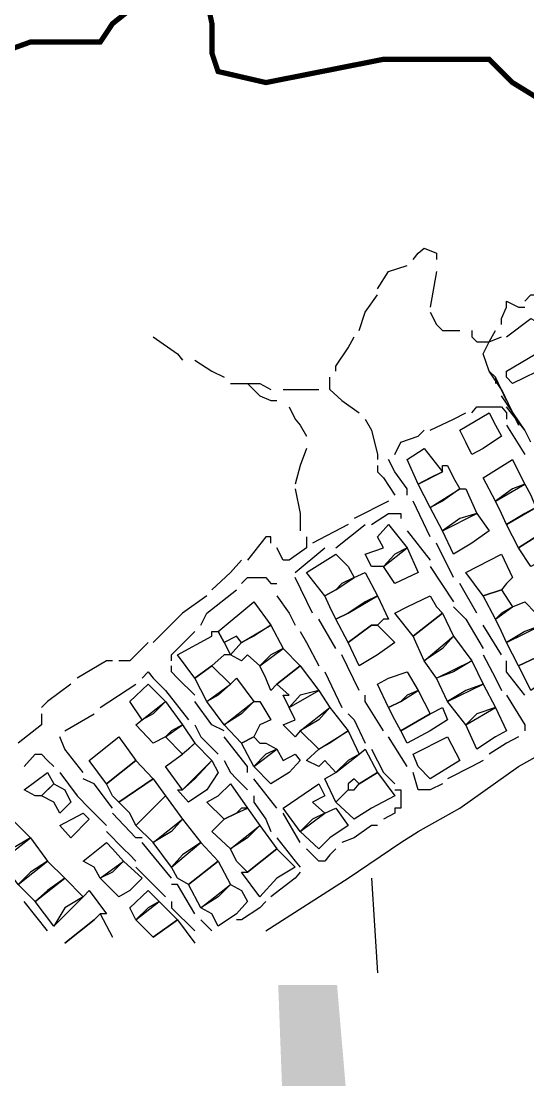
# Model space of a CAD drawing. Header units: millimetres. Extents: x -3588 to 75209, y -3737 to 38254.
# Drawn here: x 6311.6 to 6428.2, y 5026.6 to 5270 of the extents above; entities that cross this region are included whole.
import ezdxf

# ---------------------------------------------------------------- set-up
doc = ezdxf.new("R2010")
doc.units = ezdxf.units.MM
doc.layers.add('H', color=250, linetype='Continuous')
doc.layers.add('P', color=253, linetype='Continuous')

msp = doc.modelspace()

# ---------------------------------------------------------------- hatches: boundary and pattern name
at = {"layer": 'H', "linetype": 'Continuous'}
msp.add_hatch(color=256, dxfattribs=at).paths.add_polyline_path([(6371.842, 5018.504), (6370.722, 5048.415), (6384.261, 5048.415), (6386.806, 5018.504), (6371.842, 5018.504), (6371.842, 5018.504)])

# ---------------------------------------------------------------- linework, layer by layer
at = {"layer": 'P', "const_width": 1.2}
for points in [[(6354.334, 5274.82), (6355.47, 5269.458), (6355.47, 5262.673), (6356.879, 5258.448), (6367.889, 5255.903), (6394.984, 5261.264), (6405.722, 5261.264), (6419.261, 5261.264), (6424.639, 5255.903), (6435.633, 5249.134), (6450.324, 5249.134), (6461.335, 5253.087), (6469.513, 5259.856), (6484.188, 5262.673), (6500.56, 5265.217), (6515.524, 5266.626), (6530.487, 5269.458), (6537.257, 5280.181)], [(6537.257, 5280.181), (6530.487, 5269.458), (6515.524, 5266.626), (6500.56, 5265.217), (6484.188, 5262.673), (6469.513, 5259.856), (6461.335, 5253.087), (6450.324, 5249.134), (6435.633, 5249.134), (6424.639, 5255.903), (6419.261, 5261.264), (6405.722, 5261.264), (6394.984, 5261.264), (6367.889, 5255.903), (6356.879, 5258.448), (6355.47, 5262.673), (6355.47, 5269.458), (6354.334, 5274.82)], [(6302.69, 5261.264), (6313.685, 5265.217), (6329.785, 5265.217), (6332.601, 5269.458), (6339.387, 5274.82)], [(6339.387, 5274.82), (6332.601, 5269.458), (6329.785, 5265.217), (6313.685, 5265.217), (6302.69, 5261.264)]]:
    msp.add_lwpolyline(points, dxfattribs=at)
at = {"layer": 'P'}
for points in [[(6401.769, 5215.254), (6402.889, 5216.662), (6404.314, 5217.798), (6407.13, 5216.662), (6407.13, 5215.254)], [(6393.575, 5208.484), (6396.12, 5212.437), (6400.361, 5213.845)], [(6407.13, 5212.437), (6405.722, 5204.243)], [(6427.455, 5205.652), (6428.864, 5207.076), (6432.816, 5207.076), (6435.633, 5208.484)], [(6389.35, 5198.882), (6390.759, 5203.123), (6393.575, 5207.076)], [(6422.094, 5200.29), (6422.094, 5201.699), (6423.214, 5204.243), (6423.214, 5205.652), (6426.047, 5204.243), (6427.455, 5204.243)], [(6405.722, 5203.123), (6407.13, 5200.29), (6408.539, 5198.882), (6409.675, 5198.882), (6412.492, 5198.882)], [(6423.214, 5197.474), (6428.864, 5201.699), (6431.408, 5200.29)], [(6415.308, 5198.882), (6415.308, 5197.474), (6416.445, 5196.337), (6417.853, 5196.337), (6419.261, 5196.337), (6420.686, 5198.882)], [(6341.915, 5197.474), (6347.565, 5193.521), (6348.701, 5192.112)], [(6383.989, 5189.568), (6383.989, 5190.688), (6386.806, 5194.929), (6388.214, 5197.474)], [(6419.261, 5189.568), (6417.853, 5193.521), (6419.261, 5196.337), (6422.094, 5197.474)], [(6351.518, 5192.112), (6355.47, 5189.568), (6358.287, 5188.159)], [(6423.214, 5188.159), (6423.214, 5189.568), (6430, 5193.521), (6432.816, 5190.688), (6424.639, 5186.751), (6423.214, 5188.159)], [(6423.214, 5182.798), (6420.686, 5188.159), (6419.261, 5189.568)], [(6422.094, 5185.327), (6419.261, 5189.568), (6420.686, 5188.159), (6420.686, 5186.751)], [(6359.711, 5186.751), (6361.12, 5186.751), (6363.664, 5186.751)], [(6363.664, 5186.751), (6366.481, 5186.751), (6369.026, 5185.327)], [(6363.664, 5186.751), (6366.481, 5183.918), (6369.026, 5182.798), (6370.434, 5182.798)], [(6382.565, 5185.327), (6382.565, 5188.159)], [(6371.842, 5185.327), (6377.204, 5185.327), (6380.036, 5185.327)], [(6382.565, 5185.327), (6385.397, 5182.798), (6389.35, 5179.966)], [(6422.094, 5185.327), (6426.047, 5177.149)], [(6427.455, 5176.013), (6422.094, 5183.918)], [(6373.251, 5181.374), (6374.659, 5178.557), (6375.795, 5177.149), (6377.204, 5174.604)], [(6405.722, 5176.013), (6411.083, 5178.557), (6413.9, 5179.966)], [(6417.853, 5171.788), (6415.308, 5170.363), (6413.9, 5173.196), (6412.492, 5176.013), (6419.261, 5179.966), (6420.686, 5177.149), (6422.094, 5174.604), (6417.853, 5171.788)], [(6415.308, 5179.966), (6416.445, 5181.374), (6422.094, 5181.374), (6423.214, 5179.966), (6423.214, 5178.557)], [(6428.864, 5173.196), (6427.455, 5176.013), (6423.214, 5181.374)], [(6390.759, 5178.557), (6392.167, 5176.013), (6393.575, 5170.363), (6393.575, 5169.243)], [(6423.214, 5177.149), (6427.455, 5170.363)], [(6397.528, 5170.363), (6398.937, 5173.196), (6402.889, 5174.604), (6404.314, 5176.013)], [(6377.204, 5171.788), (6375.795, 5167.835), (6374.659, 5163.594)], [(6405.722, 5165.002), (6402.889, 5163.594), (6400.361, 5169.243), (6404.314, 5171.788), (6408.539, 5166.426), (6405.722, 5165.002)], [(6393.575, 5167.835), (6393.575, 5166.426), (6394.984, 5165.002), (6397.528, 5161.049)], [(6400.361, 5161.049), (6400.361, 5162.474), (6397.528, 5166.426), (6396.12, 5169.243)], [(6408.539, 5159.641), (6405.722, 5158.233), (6402.889, 5163.594), (6408.539, 5166.426), (6408.539, 5167.835), (6409.675, 5167.835), (6411.083, 5165.002), (6412.492, 5162.474), (6408.539, 5159.641)], [(6424.639, 5162.474), (6420.686, 5159.641), (6417.853, 5165.002), (6424.639, 5169.243), (6426.047, 5166.426), (6427.455, 5163.594), (6424.639, 5162.474)], [(6374.659, 5162.474), (6375.795, 5156.824), (6375.795, 5152.871)], [(6412.492, 5155.688), (6408.539, 5152.871), (6405.722, 5158.233), (6412.492, 5162.474), (6413.9, 5162.474), (6416.445, 5156.824), (6412.492, 5155.688)], [(6427.455, 5156.824), (6423.214, 5154.28), (6422.094, 5156.824), (6420.686, 5159.641), (6427.455, 5163.594), (6428.864, 5161.049), (6430, 5158.233), (6427.455, 5156.824)], [(6396.12, 5159.641), (6388.214, 5155.688)], [(6405.722, 5151.463), (6401.769, 5159.641)], [(6430, 5151.463), (6426.047, 5148.918), (6423.214, 5154.28), (6430, 5158.233), (6434.225, 5152.871), (6430, 5151.463)], [(6392.167, 5154.28), (6396.12, 5156.824), (6397.528, 5156.824), (6398.937, 5156.824), (6398.937, 5155.688)], [(6415.308, 5150.039), (6411.083, 5147.51), (6408.539, 5152.871), (6416.445, 5156.824), (6419.261, 5152.871), (6415.308, 5150.039)], [(6386.806, 5154.28), (6378.612, 5150.039)], [(6383.989, 5148.918), (6390.759, 5154.28)], [(6397.528, 5147.51), (6394.984, 5144.677), (6392.167, 5144.677), (6390.759, 5147.51), (6394.984, 5148.918), (6393.575, 5151.463), (6396.12, 5154.28), (6400.361, 5148.918), (6397.528, 5147.51)], [(6400.361, 5152.871), (6405.722, 5146.102)], [(6430, 5151.463), (6434.225, 5152.871), (6436.769, 5148.918), (6428.864, 5144.677), (6426.047, 5148.918), (6430, 5151.463)], [(6369.026, 5150.039), (6369.026, 5151.463), (6367.889, 5151.463), (6363.664, 5146.102)], [(6377.204, 5151.463), (6377.204, 5148.918)], [(6411.083, 5142.149), (6407.13, 5150.039)], [(6377.204, 5148.918), (6373.251, 5146.102), (6371.842, 5146.102), (6370.434, 5148.918)], [(6374.659, 5143.269), (6381.445, 5148.918)], [(6402.889, 5143.269), (6397.528, 5140.724), (6394.984, 5144.677), (6400.361, 5148.918), (6402.889, 5143.269)], [(6362.24, 5146.102), (6359.711, 5143.269), (6355.47, 5139.316)], [(6385.397, 5140.724), (6383.989, 5139.316), (6381.445, 5137.908), (6377.204, 5143.269), (6383.989, 5147.51), (6386.806, 5144.677), (6388.214, 5142.149), (6385.397, 5140.724)], [(6423.214, 5140.724), (6422.094, 5139.316), (6417.853, 5137.908), (6413.9, 5143.269), (6422.094, 5147.51), (6424.639, 5142.149), (6423.214, 5140.724)], [(6390.759, 5136.499), (6386.806, 5133.955), (6383.989, 5132.547), (6382.565, 5135.363), (6381.445, 5137.908), (6383.989, 5139.316), (6388.214, 5142.149), (6390.759, 5143.269), (6393.575, 5137.908), (6390.759, 5136.499)], [(6405.722, 5144.677), (6411.083, 5136.499)], [(6362.24, 5140.724), (6363.664, 5142.149), (6365.073, 5142.149), (6367.889, 5142.149), (6369.026, 5140.724), (6370.434, 5140.724)], [(6378.612, 5133.955), (6374.659, 5142.149)], [(6416.445, 5133.955), (6412.492, 5140.724)], [(6354.334, 5137.908), (6348.701, 5133.955)], [(6354.334, 5133.955), (6361.12, 5139.316)], [(6370.434, 5137.908), (6373.251, 5133.955), (6374.659, 5131.138)], [(6394.984, 5132.547), (6393.575, 5131.138), (6392.167, 5131.138), (6386.806, 5127.185), (6383.989, 5132.547), (6386.806, 5133.955), (6393.575, 5137.908), (6396.12, 5132.547), (6394.984, 5132.547)], [(6400.361, 5135.363), (6405.722, 5137.908), (6407.13, 5135.363), (6408.539, 5133.955), (6401.769, 5128.594), (6397.528, 5133.955), (6400.361, 5135.363)], [(6422.094, 5133.955), (6420.686, 5132.547), (6417.853, 5137.908), (6422.094, 5139.316), (6424.639, 5135.363), (6422.094, 5133.955)], [(6365.073, 5128.594), (6362.24, 5127.185), (6361.12, 5128.594), (6358.287, 5127.185), (6356.879, 5129.714), (6365.073, 5136.499), (6369.026, 5131.138), (6365.073, 5128.594)], [(6427.455, 5129.714), (6423.214, 5127.185), (6422.094, 5129.714), (6420.686, 5132.547), (6424.639, 5135.363), (6427.455, 5136.499), (6430, 5133.955), (6431.408, 5131.138), (6427.455, 5129.714)], [(6348.701, 5133.955), (6341.915, 5127.185)], [(6352.926, 5131.138), (6354.334, 5133.955)], [(6408.539, 5125.777), (6404.314, 5122.944), (6401.769, 5128.594), (6408.539, 5133.955), (6411.083, 5128.594), (6408.539, 5125.777)], [(6411.083, 5135.363), (6412.492, 5133.955)], [(6412.492, 5133.955), (6413.9, 5132.547), (6417.853, 5125.777)], [(6369.026, 5124.353), (6366.481, 5121.824), (6363.664, 5124.353), (6362.24, 5122.944), (6359.711, 5124.353), (6362.24, 5127.185), (6369.026, 5131.138), (6371.842, 5125.777), (6369.026, 5124.353)], [(6383.989, 5125.777), (6380.036, 5132.547)], [(6393.575, 5124.353), (6389.35, 5121.824), (6386.806, 5127.185), (6392.167, 5131.138), (6393.575, 5131.138), (6397.528, 5127.185), (6393.575, 5124.353)], [(6422.094, 5124.353), (6417.853, 5131.138)], [(6432.816, 5125.777), (6431.408, 5124.353), (6426.047, 5121.824), (6423.214, 5127.185), (6431.408, 5131.138), (6434.225, 5125.777), (6432.816, 5125.777)], [(6346.156, 5122.944), (6346.156, 5124.353), (6351.518, 5129.714)], [(6355.47, 5129.714), (6356.879, 5129.714), (6358.287, 5127.185), (6359.711, 5124.353), (6358.287, 5124.353), (6355.47, 5121.824), (6351.518, 5118.991), (6347.565, 5124.353), (6355.47, 5128.594), (6355.47, 5129.714)], [(6375.795, 5129.714), (6377.204, 5127.185), (6380.036, 5121.824)], [(6411.083, 5120.4), (6407.13, 5118.991), (6404.314, 5122.944), (6411.083, 5128.594), (6415.308, 5122.944), (6411.083, 5120.4)], [(6340.795, 5127.185), (6336.554, 5122.944), (6334.01, 5122.944)], [(6367.889, 5118.991), (6366.481, 5121.824), (6371.842, 5125.777), (6375.795, 5121.824), (6370.434, 5117.583), (6369.026, 5116.175), (6367.889, 5118.991)], [(6389.35, 5116.175), (6385.397, 5124.353)], [(6417.853, 5124.353), (6420.686, 5118.991), (6422.094, 5116.175)], [(6432.816, 5118.991), (6428.864, 5116.175), (6427.455, 5118.991), (6426.047, 5121.824), (6431.408, 5124.353), (6432.816, 5121.824), (6435.633, 5122.944), (6436.769, 5121.824), (6432.816, 5118.991)], [(6332.601, 5122.944), (6331.193, 5122.944), (6324.423, 5118.991)], [(6351.518, 5115.039), (6347.565, 5118.991), (6346.156, 5120.4), (6346.156, 5121.824)], [(6356.879, 5115.039), (6354.334, 5113.63), (6351.518, 5118.991), (6355.47, 5121.824), (6359.711, 5117.583), (6356.879, 5115.039)], [(6375.795, 5115.039), (6373.251, 5112.222), (6371.842, 5115.039), (6373.251, 5115.039), (6370.434, 5117.583), (6375.795, 5121.824), (6380.036, 5116.175), (6375.795, 5115.039)], [(6413.9, 5116.175), (6409.675, 5113.63), (6407.13, 5118.991), (6415.308, 5122.944), (6417.853, 5117.583), (6413.9, 5116.175)], [(6427.455, 5115.039), (6423.214, 5120.4), (6423.214, 5122.944)], [(6339.387, 5118.991), (6340.795, 5120.4), (6341.915, 5118.991), (6344.748, 5116.175)], [(6362.24, 5110.814), (6358.287, 5108.269), (6354.334, 5113.63), (6359.711, 5117.583), (6361.12, 5118.991), (6365.073, 5113.63), (6362.24, 5110.814)], [(6381.445, 5120.4), (6385.397, 5112.222)], [(6400.361, 5115.039), (6398.937, 5113.63), (6396.12, 5112.222), (6393.575, 5117.583), (6396.12, 5118.991), (6400.361, 5120.4), (6402.889, 5116.175), (6400.361, 5115.039)], [(6323.015, 5117.583), (6317.638, 5113.63), (6316.229, 5112.222)], [(6329.785, 5112.222), (6337.962, 5117.583)], [(6341.915, 5110.814), (6339.387, 5109.389), (6336.554, 5113.63), (6340.795, 5117.583), (6344.748, 5113.63), (6341.915, 5110.814)], [(6344.748, 5116.175), (6350.109, 5109.389)], [(6380.036, 5109.389), (6375.795, 5106.861), (6374.659, 5105.452), (6371.842, 5108.269), (6374.659, 5109.389), (6373.251, 5112.222), (6380.036, 5116.175), (6382.565, 5112.222), (6380.036, 5109.389)], [(6397.528, 5109.389), (6396.12, 5112.222), (6398.937, 5113.63), (6402.889, 5116.175), (6405.722, 5110.814), (6398.937, 5106.861), (6397.528, 5109.389)], [(6416.445, 5110.814), (6413.9, 5108.269), (6409.675, 5113.63), (6417.853, 5117.583), (6420.686, 5112.222), (6416.445, 5110.814)], [(6346.156, 5106.861), (6344.748, 5105.452), (6341.915, 5104.028), (6337.962, 5108.269), (6339.387, 5109.389), (6344.748, 5113.63), (6348.701, 5108.269), (6346.156, 5106.861)], [(6358.287, 5106.861), (6355.47, 5108.269), (6351.518, 5113.63)], [(6366.481, 5108.269), (6365.073, 5105.452), (6362.24, 5104.028), (6358.287, 5108.269), (6365.073, 5113.63), (6366.481, 5113.63), (6369.026, 5109.389), (6366.481, 5108.269)], [(6367.889, 5060.85), (6386.806, 5072.981), (6398.937, 5081.175), (6402.889, 5083.703), (6412.492, 5089.064), (6426.047, 5098.667), (6438.178, 5105.452), (6455.958, 5113.63), (6457.094, 5115.039)], [(6394.984, 5106.861), (6390.759, 5113.63), (6390.759, 5115.039)], [(6423.214, 5115.039), (6427.455, 5108.269), (6427.455, 5106.861)], [(6382.565, 5104.028), (6380.036, 5102.62), (6375.795, 5106.861), (6382.565, 5112.222), (6386.806, 5106.861), (6382.565, 5104.028)], [(6405.722, 5106.861), (6400.361, 5104.028), (6398.937, 5106.861), (6405.722, 5110.814), (6408.539, 5112.222), (6409.675, 5109.389), (6405.722, 5106.861)], [(6420.686, 5105.452), (6416.445, 5102.62), (6413.9, 5108.269), (6420.686, 5112.222), (6423.214, 5106.861), (6420.686, 5105.452)], [(6316.229, 5110.814), (6316.229, 5108.269), (6310.868, 5104.028)], [(6321.591, 5106.861), (6328.376, 5110.814)], [(6386.806, 5110.814), (6388.214, 5109.389), (6390.759, 5104.028)], [(6350.109, 5102.62), (6348.701, 5101.499), (6344.748, 5105.452), (6348.701, 5108.269), (6351.518, 5104.028), (6350.109, 5102.62)], [(6351.518, 5108.269), (6352.926, 5105.452), (6356.879, 5101.499)], [(6386.806, 5100.075), (6383.989, 5097.258), (6381.445, 5100.075), (6380.036, 5098.667), (6377.204, 5100.075), (6380.036, 5102.62), (6386.806, 5106.861), (6389.35, 5101.499), (6386.806, 5100.075)], [(6325.832, 5097.258), (6321.591, 5102.62), (6320.47, 5105.452)], [(6337.962, 5100.075), (6331.193, 5094.714), (6327.24, 5100.075), (6334.01, 5105.452), (6337.962, 5100.075)], [(6351.518, 5095.85), (6348.701, 5093.305), (6344.748, 5098.667), (6348.701, 5101.499), (6351.518, 5104.028), (6355.47, 5100.075), (6351.518, 5095.85)], [(6363.664, 5097.258), (6363.664, 5098.667), (6358.287, 5105.452)], [(6367.889, 5101.499), (6365.073, 5098.667), (6362.24, 5104.028), (6365.073, 5105.452), (6366.481, 5104.028), (6367.889, 5104.028), (6370.434, 5102.62), (6367.889, 5101.499)], [(6400.361, 5098.667), (6396.12, 5105.452)], [(6402.889, 5098.667), (6401.769, 5101.499), (6409.675, 5105.452), (6412.492, 5100.075), (6405.722, 5095.85), (6402.889, 5098.667)], [(6426.047, 5105.452), (6423.214, 5104.028), (6419.261, 5101.499)], [(6312.276, 5098.667), (6314.821, 5101.499), (6316.229, 5101.499), (6317.638, 5100.075), (6319.062, 5098.667)], [(6373.251, 5097.258), (6369.026, 5094.714), (6365.073, 5098.667), (6370.434, 5102.62), (6371.842, 5100.075), (6374.659, 5101.499), (6375.795, 5100.075), (6373.251, 5097.258)], [(6393.575, 5097.258), (6389.35, 5094.714), (6388.214, 5095.85), (6386.806, 5094.714), (6386.806, 5093.305), (6383.989, 5090.489), (6381.445, 5095.85), (6383.989, 5097.258), (6389.35, 5101.499), (6390.759, 5102.62), (6393.575, 5097.258)], [(6392.167, 5102.62), (6394.984, 5097.258), (6397.528, 5094.714)], [(6332.601, 5091.897), (6331.193, 5094.714), (6337.962, 5100.075), (6341.915, 5095.85), (6334.01, 5090.489), (6332.601, 5091.897)], [(6354.334, 5093.305), (6350.109, 5090.489), (6347.565, 5093.305), (6348.701, 5093.305), (6355.47, 5100.075), (6356.879, 5097.258), (6354.334, 5093.305)], [(6358.287, 5100.075), (6359.711, 5097.258), (6361.12, 5095.85), (6363.664, 5093.305)], [(6417.853, 5100.075), (6415.308, 5098.667), (6409.675, 5095.85)], [(6316.229, 5091.897), (6314.821, 5091.897), (6312.276, 5093.305), (6317.638, 5097.258), (6319.062, 5094.714), (6316.229, 5091.897)], [(6320.47, 5097.258), (6324.423, 5091.897)], [(6388.214, 5093.305), (6389.35, 5094.714), (6393.575, 5097.258), (6397.528, 5091.897), (6392.167, 5089.064), (6388.214, 5086.536), (6383.989, 5090.489), (6386.806, 5093.305), (6388.214, 5093.305)], [(6408.539, 5094.714), (6405.722, 5093.305), (6402.889, 5093.305), (6401.769, 5097.258)], [(6317.638, 5093.305), (6319.062, 5094.714), (6321.591, 5093.305), (6323.015, 5090.489), (6320.47, 5087.944), (6319.062, 5090.489), (6316.229, 5091.897), (6317.638, 5093.305)], [(6332.601, 5089.064), (6328.376, 5094.714), (6325.832, 5095.85)], [(6336.554, 5087.944), (6334.01, 5090.489), (6341.915, 5095.85), (6344.748, 5091.897), (6337.962, 5085.128), (6336.554, 5087.944)], [(6362.24, 5089.064), (6361.12, 5087.944), (6358.287, 5086.536), (6354.334, 5090.489), (6356.879, 5091.897), (6359.711, 5094.714), (6363.664, 5089.064), (6362.24, 5089.064)], [(6370.434, 5089.064), (6365.073, 5095.85)], [(6378.612, 5086.536), (6375.795, 5083.703), (6371.842, 5089.064), (6380.036, 5094.714), (6381.445, 5091.897), (6378.612, 5090.489), (6381.445, 5087.944), (6378.612, 5086.536)], [(6324.423, 5091.897), (6327.24, 5089.064), (6331.193, 5085.128)], [(6346.156, 5083.703), (6341.915, 5081.175), (6337.962, 5085.128), (6344.748, 5091.897), (6348.701, 5086.536), (6346.156, 5083.703)], [(6365.073, 5091.897), (6365.073, 5090.489), (6367.889, 5086.536), (6369.026, 5083.703)], [(6397.528, 5093.305), (6398.937, 5093.305), (6398.937, 5091.897), (6398.937, 5090.489), (6398.937, 5089.064), (6397.528, 5089.064), (6397.528, 5087.944), (6394.984, 5086.536)], [(6325.832, 5087.944), (6327.24, 5086.536), (6323.015, 5082.295), (6320.47, 5085.128), (6325.832, 5087.944)], [(6339.387, 5082.295), (6337.962, 5082.295), (6332.601, 5087.944)], [(6363.664, 5082.295), (6359.711, 5079.75), (6355.47, 5083.703), (6358.287, 5086.536), (6361.12, 5087.944), (6363.664, 5089.064), (6366.481, 5085.128), (6363.664, 5082.295)], [(6375.795, 5081.175), (6371.842, 5087.944)], [(6382.565, 5082.295), (6380.036, 5079.75), (6375.795, 5083.703), (6381.445, 5087.944), (6383.989, 5089.064), (6386.806, 5085.128), (6382.565, 5082.295)], [(6309.46, 5079.75), (6306.915, 5076.934), (6302.69, 5081.175), (6308.051, 5085.128), (6309.46, 5086.536), (6313.685, 5082.295), (6309.46, 5079.75)], [(6348.701, 5078.342), (6346.156, 5075.525), (6341.915, 5081.175), (6348.701, 5086.536), (6352.926, 5081.175), (6348.701, 5078.342)], [(6361.12, 5076.934), (6359.711, 5079.75), (6366.481, 5085.128), (6370.434, 5079.75), (6363.664, 5074.389), (6361.12, 5076.934)], [(6393.575, 5085.128), (6392.167, 5085.128), (6388.214, 5082.295), (6385.397, 5081.175)], [(6313.685, 5074.389), (6310.868, 5071.572), (6306.915, 5076.934), (6313.685, 5082.295), (6317.638, 5076.934), (6313.685, 5074.389)], [(6331.193, 5083.703), (6335.146, 5079.75), (6336.554, 5078.342), (6337.962, 5076.934)], [(6370.434, 5082.295), (6374.659, 5076.934), (6375.795, 5075.525)], [(6332.601, 5074.389), (6329.785, 5072.981), (6328.376, 5075.525), (6325.832, 5076.934), (6331.193, 5081.175), (6332.601, 5079.75), (6335.146, 5076.934), (6332.601, 5074.389)], [(6346.156, 5072.981), (6339.387, 5081.175)], [(6347.565, 5072.981), (6346.156, 5075.525), (6352.926, 5081.175), (6356.879, 5076.934), (6350.109, 5071.572), (6347.565, 5072.981)], [(6370.434, 5072.981), (6366.481, 5068.74), (6362.24, 5074.389), (6363.664, 5074.389), (6370.434, 5079.75), (6374.659, 5075.525), (6370.434, 5072.981)], [(6383.989, 5079.75), (6382.565, 5078.342), (6381.445, 5076.934), (6380.036, 5076.934), (6377.204, 5079.75)], [(6317.638, 5070.164), (6314.821, 5067.619), (6310.868, 5071.572), (6317.638, 5076.934), (6321.591, 5072.981), (6317.638, 5070.164)], [(6336.554, 5070.164), (6334.01, 5068.74), (6329.785, 5072.981), (6335.146, 5076.934), (6339.387, 5072.981), (6336.554, 5070.164)], [(6337.962, 5075.525), (6344.748, 5068.74)], [(6356.879, 5068.74), (6352.926, 5066.211), (6350.109, 5071.572), (6356.879, 5076.934), (6359.711, 5071.572), (6356.879, 5068.74)], [(6321.591, 5066.211), (6319.062, 5061.97), (6314.821, 5067.619), (6321.591, 5072.981), (6325.832, 5068.74), (6321.591, 5066.211)], [(6375.795, 5074.389), (6374.659, 5072.981), (6369.026, 5068.74)], [(6392.167, 5072.981), (6393.575, 5051.248)], [(6319.062, 5061.97), (6325.832, 5068.74), (6327.24, 5070.164), (6331.193, 5064.803), (6329.785, 5064.803), (6328.376, 5063.379), (6321.591, 5058.017)], [(6340.795, 5066.211), (6337.962, 5063.379), (6336.554, 5066.211), (6340.795, 5070.164), (6343.34, 5067.619), (6340.795, 5066.211)], [(6351.518, 5064.803), (6347.565, 5071.572), (6346.156, 5071.572)], [(6361.12, 5064.803), (6356.879, 5061.97), (6355.47, 5064.803), (6352.926, 5066.211), (6359.711, 5071.572), (6362.24, 5070.164), (6363.664, 5067.619), (6361.12, 5064.803)], [(6317.638, 5060.85), (6312.276, 5067.619)], [(6344.748, 5066.211), (6347.565, 5063.379), (6341.915, 5059.426), (6337.962, 5063.379), (6343.34, 5067.619), (6344.748, 5066.211)], [(6346.156, 5067.619), (6346.156, 5066.211), (6351.518, 5060.85)], [(6367.889, 5067.619), (6366.481, 5066.211), (6362.24, 5063.379), (6361.12, 5063.379)], [(6321.591, 5058.017), (6328.376, 5063.379), (6329.785, 5064.803), (6332.601, 5059.426)], [(6341.915, 5059.426), (6347.565, 5063.379), (6351.518, 5058.017)], [(6355.47, 5060.85), (6352.926, 5063.379)]]:
    msp.add_lwpolyline(points, dxfattribs=at)

doc.saveas('drawing.dxf')
